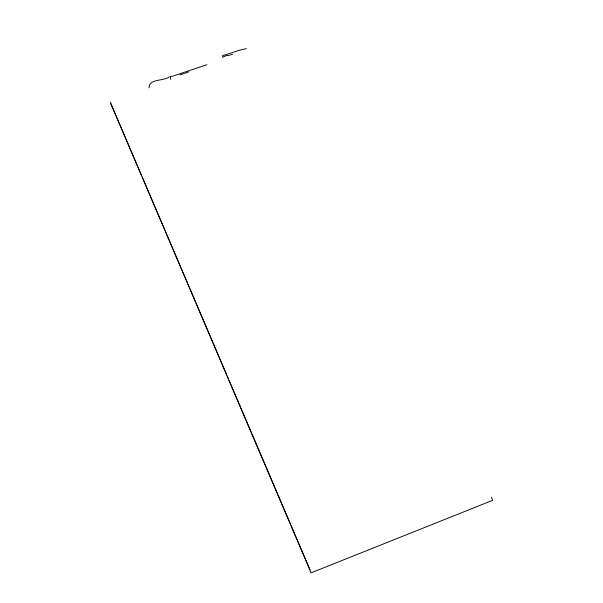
<?xml version="1.0" encoding="UTF-8"?>
<svg xmlns="http://www.w3.org/2000/svg" width="603" height="603" viewBox="0 0 603 603"><rect width="100%" height="100%" fill="white"/><g stroke="black" fill="none" stroke-linecap="round" stroke-linejoin="round"><path stroke-width="0.9" d="M169.315 76.822C163.797 81.322 148.707 78.533 149.031 87.872M184.835 73.408L188.747 71.847M180.048 74.81L183.945 73.611M230.12 55.061L232.615 54.217M206.965 64.694L172.669 76.189L170.302 76.438L170.664 79.408M229.283 55.34L225.869 55.702L222.695 57.315L222.635 55.499C230.512 53.697 238.509 49.913 246.378 48.685M125.19 137.243L110.409 102.646L311.065 572.85L492.591 500.354L491.543 497.174M125.937 138.976L127.045 141.569M127.783 143.295L141.456 175.3M142.195 177.026L164.378 228.921M165.116 230.648L187.292 282.543M188.03 284.269L189.138 286.862M189.885 288.596L226.479 374.214M227.218 375.948L228.326 378.541M229.065 380.267L251.24 432.163M251.979 433.889L290.427 523.834M291.166 525.567L310.017 569.677"/></g></svg>
